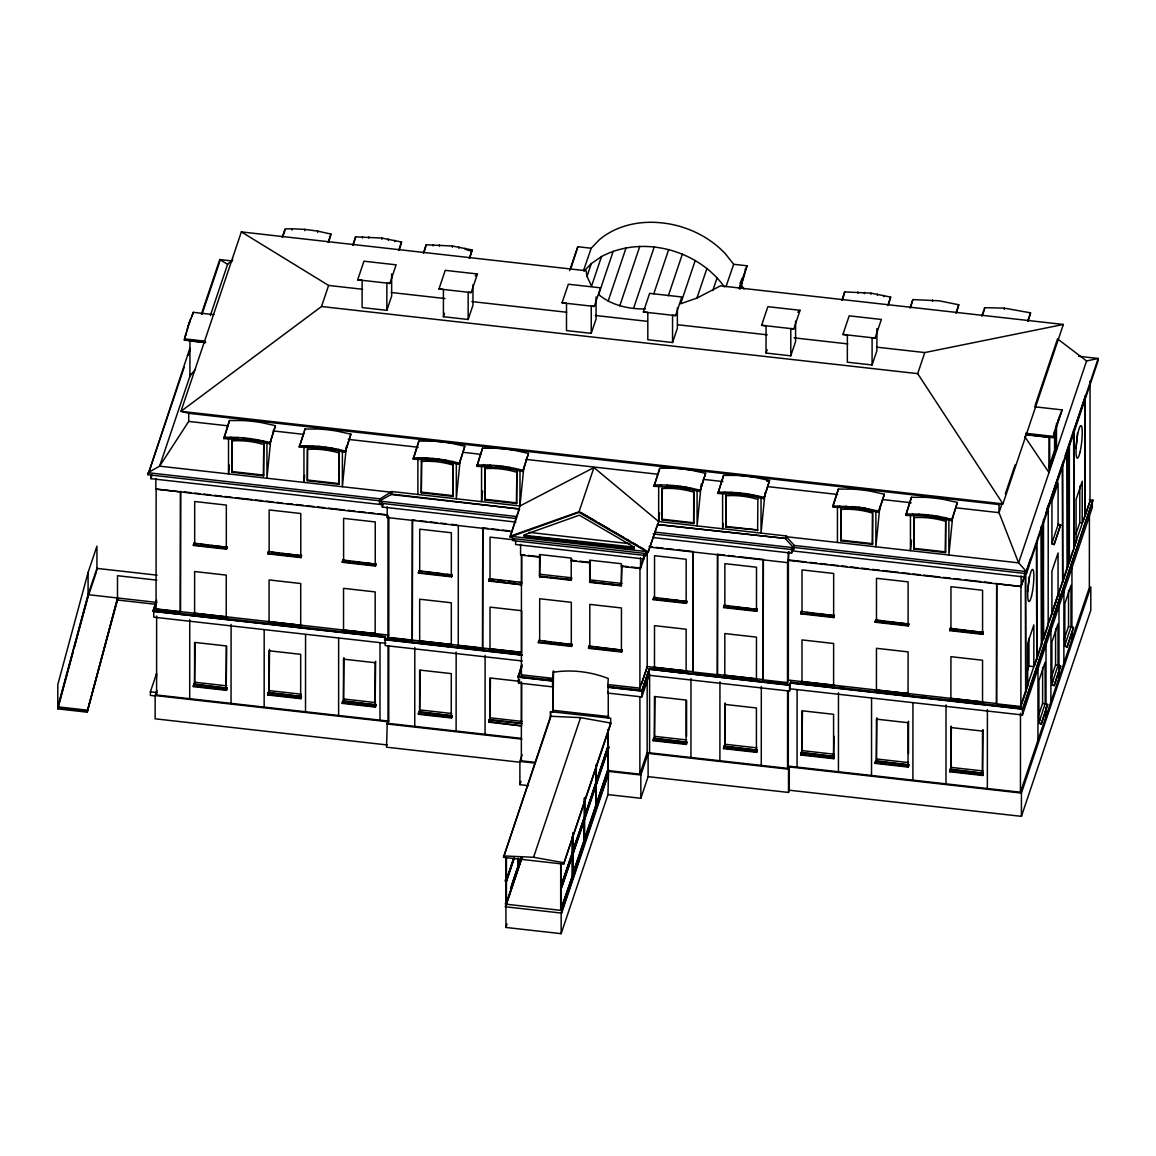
<?xml version="1.0" encoding="UTF-8"?>
<svg xmlns="http://www.w3.org/2000/svg" width="1156" height="1156" viewBox="0 0 1156 1156"><rect width="100%" height="100%" fill="white"/><g stroke="black" fill="none" stroke-linecap="round" stroke-linejoin="round"><path stroke-width="1.5" d="M156.826 580.139L117.493 575.717L117.493 600.007L87.206 712.183L57.8 708.874L57.814 684.583L88.102 572.408L96.945 546.138L96.931 570.414M87.206 712.183L117.493 597.97M88.102 572.408L88.087 596.684L74.1 648.458M653.14 533.928L793.551 549.736L793.551 547.713L785.704 538.971L786.542 535.979L658.66 521.573L593.938 467.544L519.969 505.967L391.841 491.531L380.151 498.843L380.136 500.866L147.997 474.726L189.902 348.231M156.537 677.127L156.551 673.543L150.396 691.808L150.396 695.392L155.612 695.97M515.822 522.064L382.289 507.036L383.041 504.782L150.901 478.656L150.901 475.275M153.156 610.31L153.156 611.322L385.295 637.462L385.295 636.45L153.156 610.31L156.609 600.08M156.855 690.45L155.15 695.536L155.135 718.815L387.274 744.955M155.843 478.512L155.843 489.161L387.983 515.301L387.217 517.556L511.848 531.587M156.638 616.047L156.595 694.973L388.748 721.113L388.777 645.77M156.652 609.963L156.652 608.952L388.792 635.092L388.85 516.761M180.394 611.929L180.553 491.517L180.394 611.929L156.06 609.183L156.132 489.046L180.466 491.791M204.973 342.422L184.382 340.11L188.168 325.775L193.312 312.337L213.903 314.649M184.382 340.11L185.683 334.012M186.925 329.763L186.925 331.021L190.697 318.536M188.168 327.032L188.168 325.775M516.472 518.538L379.385 503.106L380.151 498.843L147.997 472.703L159.629 466.157L188.703 421.42L188.717 413.328L180.957 411.319L241.358 231.908L586.121 270.735L587.031 276.371L591.525 286.182L601.51 256.545C642.447 234.798 697.689 249.638 724.407 286.905M189.454 323.218L189.454 321.96M189.7 698.701L189.743 619.76M191.939 315.4L191.939 316.657L193.312 312.337M193.37 686.621L193.832 683.991L226.937 688.138L226.46 690.334L193.37 686.621L193.832 683.991M193.355 614.862L226.446 619.211L226.966 616.885L193.876 613.142L193.355 614.862L226.446 618.605M193.428 545.459L193.948 543.132L227.038 547.294L226.518 549.187L193.428 545.459L193.948 543.132M194.613 613.229L194.627 571.541L226.258 575.11L226.244 616.798M194.685 543.204L194.699 501.516L226.33 505.085L226.316 546.774M226.692 646.334L226.2 687.632L226.229 645.944L194.598 642.389L194.569 684.077L195.061 642.779M219.756 261.603L219.756 259.58L232.255 260.981M223.831 438.615L229.509 420.509L242.746 420.567A126.568 101.439 18.6 0 1 262.195 422.749L275.431 425.683L269.767 443.774L250.086 439.858L223.831 438.615L229.509 420.509M226.46 690.334L226.937 687.704M226.518 549.187L227.038 546.86M237.833 437.965L228.527 437.893L228.512 473.902L229.394 465.117M230.68 438.514L230.68 437.257L223.831 437.358M231.056 703.354L231.099 624.428M263.525 475.824L263.785 443.76L263.525 475.824L231.908 472.269L232.168 440.19A75.588 60.574 18.6 0 1 245.318 440.291M231.908 472.269L232.168 440.19M237.067 438.673L237.081 437.416L230.68 437.257M243.497 439.121L243.497 437.864L237.081 437.416M250.086 439.858L250.086 438.601L243.497 437.864M256.516 440.87L256.516 439.612L250.086 438.601M262.918 442.141L262.918 440.898L256.516 439.612M264.16 707.082L264.189 629.948M267.831 695.002L268.293 692.386L301.398 696.519L300.921 698.715L267.831 695.002L268.293 692.386M267.816 623.272L300.907 627.621L301.427 625.295L268.337 621.552L267.816 623.272L300.907 627.014M267.889 553.883L268.409 551.557L301.499 555.718L300.979 557.611L267.889 553.883L268.409 551.557M268.337 621.552L273.567 622.564M269.073 621.639L269.088 579.936L300.719 583.52L300.704 625.208M269.146 551.629L269.16 509.94L300.791 513.51L300.777 555.212M269.507 690.652L301.138 694.207L300.661 696.013L300.69 654.325L269.059 650.77L269.03 692.458L269.521 649.369M269.767 443.774L275.431 425.683M291.89 230.044L291.89 228.787L285.041 228.917L282.209 237.327M299.274 447.097L304.938 429.006L318.189 429.049A126.568 101.439 18.6 0 1 337.624 431.246L350.875 434.179L345.196 452.271L325.53 448.355L299.274 447.097L304.375 431.939M300.921 698.715L301.398 696.1M300.979 557.611L301.499 555.285M301.427 625.295L296.211 625.121M303.956 446.389L303.941 482.399L304.649 475.362M304.707 230.636L304.722 229.379L291.89 228.787M304.938 430.263L304.938 429.006M305.516 711.735L305.56 634.601M306.109 447.011L306.109 445.754L299.274 445.855M307.351 480.766L307.366 449.395A75.588 60.574 18.6 0 1 338.983 452.95L339.214 452.242L338.968 484.321L307.351 480.766L307.597 448.687M312.51 447.17L312.51 445.913L306.109 445.754M317.727 232.385L317.727 231.128L304.722 229.379M318.926 447.618L318.94 446.361L312.51 445.913M325.53 448.355L325.53 447.097L318.94 446.361M317.727 231.128L330.963 234.076L328.694 242.066M331.945 449.366L331.945 448.109L325.53 447.097M338.347 450.638L338.347 449.381L331.945 448.109M338.621 715.463L338.65 638.329M338.968 484.321L338.983 452.95M342.277 631.682L375.368 636.031L375.888 633.69L342.797 629.962L342.277 631.682L375.368 635.424M342.292 703.383L342.768 700.767L375.859 704.9L375.382 707.096L342.292 703.383L342.768 700.767M342.349 562.307L342.87 559.981L375.96 564.142L375.44 566.05L342.349 562.307L342.87 559.981M342.393 450.724L342.364 486.719L346.41 446.288M343.52 659.151L343.491 700.839L343.982 657.75L343.52 659.151L375.151 662.706L375.613 661.304L375.122 704.394L375.151 662.706M343.534 630.034L343.549 588.346L375.18 591.915L375.165 633.618M343.607 560.068L343.621 518.365L375.252 521.948L375.238 563.637M345.196 452.271L350.875 434.179M399.268 250.014L401.537 242.023L381.87 238.078L355.6 236.85L353.331 244.841M362.464 237.977L362.464 236.734M368.851 238.136L368.865 236.893M375.382 707.096L375.859 704.481M375.44 566.05L375.96 563.723M375.888 633.69L368.923 633.344M379.977 720.13L380.021 642.982M381.87 239.321L381.87 238.078M382.289 507.036L382.289 501.979M385.295 636.45L384.543 639.716L521.631 655.149M522.209 654.917L385.121 639.485L385.121 645.554L522.209 660.986M155.15 695.536L387.289 721.676L386.523 747.195L520.055 762.238M386.841 310.343L386.855 283.119L389.847 283.437L396.118 264.825L363.938 261.198L357.666 279.81L362.117 280.33L362.103 307.568L386.841 310.343L391.653 296.052L391.667 273.914M387.217 517.556L387.231 506.892M521.269 738.366L387.983 723.353L388.026 646.218M415.972 520.345L412.432 519.954L412.273 640.366L387.939 637.621L387.997 517.483M388.3 240.332L388.3 239.075M391.841 491.531L391.017 494.537L379.385 501.083L516.472 516.515M394.702 241.618L394.702 240.361M412.273 640.366L412.432 519.954M413.212 459.178L418.877 441.072L432.127 441.13A126.568 101.439 18.6 0 1 451.562 443.312L464.813 446.245L459.134 464.336L439.468 460.42L413.212 459.178L418.877 441.072M414.758 726.373L414.802 647.432M417.88 494.465L417.894 458.455L431.087 458.744M418.429 714.292L418.905 711.663L451.996 715.81L451.519 718.006L418.429 714.292L418.905 711.663M418.414 642.534L451.505 646.883L452.025 644.557L418.934 640.814L418.414 642.534L451.505 646.276M418.443 573.116L418.978 570.789L452.068 574.951L451.548 576.858L418.443 573.116L418.978 570.789M419.671 640.901L419.686 599.213L451.317 602.782L451.302 644.47M419.7 570.876L419.729 529.188L451.36 532.757L451.331 574.445M420.047 459.077L420.047 457.819L413.212 457.921M451.259 715.304L451.288 673.616L419.657 670.061L419.628 711.749L420.119 670.451M421.29 492.832L421.55 460.753L421.29 492.832L452.906 496.386L453.152 464.322L452.906 496.386M469.842 257.961L472.11 249.971L452.444 246.011L426.174 244.797L423.905 252.788M426.448 459.235L426.448 457.978L420.047 457.819M432.879 459.683L432.879 458.426L426.448 457.978M433.023 245.925L433.023 244.667M439.425 246.084L439.425 244.826M439.468 460.42L439.468 459.163L432.879 458.426M443.413 316.715L443.427 289.491L438.977 288.957L445.233 270.36L477.428 273.972L471.157 292.584L468.166 292.266L468.151 319.504L443.413 316.715L444.525 313.377M445.884 461.432L445.898 460.175L439.468 459.163M451.519 718.006L451.996 715.391M451.548 576.858L452.068 574.532M452.285 462.703L452.285 461.461L445.898 460.175M452.444 247.268L452.444 246.011M456.114 731.025L456.158 652.1M488.063 528.465L482.76 527.873L482.601 648.285L458.267 645.539L458.325 525.402M458.86 248.28L458.874 247.023M459.134 464.336L464.813 446.245M465.261 249.552L465.261 248.309M472.977 284.781L472.963 305.198L468.151 319.504M476.864 466.345L482.543 448.239L495.78 448.297A126.568 101.439 18.6 0 1 515.229 450.479L528.465 453.412L522.801 471.504L503.12 467.588L476.864 466.345L482.543 448.239M490.867 465.695L481.561 465.622L481.546 501.632L482.601 491.083M482.601 648.285L482.76 527.873M483.714 466.244L483.714 464.987L476.864 465.088M516.559 503.554L516.819 471.489L516.559 503.554L484.956 499.999L485.202 467.92A75.588 60.574 18.6 0 1 498.352 468.021M485.072 734.291L485.115 655.351M484.956 499.999L485.202 467.92M488.757 721.604L521.847 725.925L488.757 722.211L489.219 719.581L521.587 723.223L521.602 683.268M488.742 650.452L521.833 654.802L488.742 650.452L489.263 648.733L521.631 652.389L521.645 610.7L490.014 607.131L489.985 648.819M488.771 580.457L521.862 584.806L488.771 581.063L489.291 578.737L521.659 582.393L521.674 554.591M488.757 722.211L489.219 719.581M488.771 581.063L489.291 578.737M490.028 578.824L490.043 537.121L514.651 539.91M490.101 466.403L490.115 465.145L483.714 464.987M519.853 681.332L489.971 677.98L489.956 719.668L490.447 678.37M496.531 466.851L496.531 465.593L490.115 465.145M503.12 467.588L503.12 466.33L496.531 465.593M610.628 723.035L580.587 717.63L550.531 716.272L550.531 711.634L610.686 718.266L610.686 724.335L563.622 864.124L503.51 857.347L550.574 716.128M608.475 771.37L608.475 774.029L561.643 913.11L505.432 906.781L507.108 898.544M506.473 881.421C503.525 881.566 507.325 876.739 507.123 875.265M505.461 857.579L506.429 858.287M608.475 774.029L607.969 794.591L561.151 933.672L505.909 927.459L505.923 906.839M505.952 857.622L505.923 904.18L521.414 858.157M506.212 903.457L506.227 881.392L514.247 857.723M506.241 858.128L506.227 880.178L513.423 858.792M506.429 857.68L506.415 904.238L522.064 857.723M509.55 468.599L509.55 467.342L503.12 466.33M659.541 512.787L658.66 521.573L648.054 552.496L579.084 512.339L510.085 536.962L510.316 536.254L512.758 538.552L512.744 540.575L645.857 555.559L646.97 552.236M515.663 541.138L515.648 544.505L643.892 558.94L643.892 553.883M515.952 469.871L515.952 468.628L509.55 467.342M517.845 868.893L517.946 858.431M521.833 664.512L517.902 677.185L552.467 681.072L553.507 670.899L552.973 711.908M518.134 869.384L518.191 858.46M518.48 683.023L518.495 676.954L552.554 680.797L552.554 686.866L518.48 683.023L519.608 679.699M528.538 785.647L519.882 784.664L519.897 761.399L522.136 754.738M510.085 536.962L519.969 505.967L519.983 469.957L520.836 470.68L518.264 470.044M520.59 544.36L520.59 555.025L539.563 557.163L540.184 555.328L539.563 576.093L571.194 579.647M521.399 681.895L521.356 760.821L535.199 762.382M521.399 675.827L521.457 554.678L524.781 555.053M522.801 471.504L528.465 453.412M524.246 536.341L524.434 534.766L579.315 515.186L634.182 547.12L633.979 548.695L524.246 536.341L524.434 534.766M538.407 642.678L538.942 640.352L572.032 644.513L571.512 646.421L538.407 642.678L538.942 640.352M539.664 640.438L539.693 598.75L571.324 602.319L571.295 644.008M539.563 576.7L539.563 554.519L571.209 558.088L571.194 580.254L539.563 576.7L546.73 577.075M552.467 681.072L553.03 678.37L521.399 674.815M553.016 711.764L553.03 685.45L552.554 686.866M560.674 910.336L560.703 863.792M560.992 864.283L560.978 886.349L572.61 851.784M561.151 933.672L561.151 913.052L607.984 773.971M607.695 770.084L608.706 770.055L561.643 909.844L560.732 887.533M560.703 864.399L561.224 887.591M561.643 913.11L561.643 909.844M563.622 864.124L610.686 722.905M571.512 646.421L572.032 644.094M572.379 836.482L572.365 851.755L573.39 851.726L573.39 852.94L572.365 852.969L572.35 875.034L573.376 875.612M572.408 875.497L572.61 852.998L560.978 887.562L560.963 909.628L572.596 875.063M572.422 852.218L572.466 836.207M572.856 851.813L572.87 833.144M572.885 874.947L572.466 852.695M572.899 851.669L572.957 832.869M584.401 798.131L584.387 816.801L572.711 851.51M584.127 840.051L584.488 817.74L596.164 783.031M584.488 797.857L584.633 816.83L573.015 849.819M584.242 817.711L584.618 840.109M584.676 817.899L584.734 797.886M585.153 840.629L584.228 839.776M588.534 648.328L589.069 646.002L622.159 650.163L621.639 652.056L588.534 648.328L589.069 646.002M589.791 646.074L589.82 604.386L621.451 607.955L621.422 649.658M628.199 566.7L621.466 565.934L621.321 585.904L589.69 582.349L589.69 560.169L621.336 563.738L621.336 566.368L640.554 568.521L646.161 551.889M621.942 566.252L621.321 585.297L589.69 581.743L590.311 560.978L589.69 562.799L571.209 560.718L571.815 558.897M591.236 333.361L591.251 306.123L594.256 306.441L600.528 287.83L568.333 284.217L562.062 302.829L566.512 303.349L566.498 330.573L591.236 333.361L596.062 319.056L596.062 296.933M595.961 805.53L596.005 801.397M595.976 782.872L596.019 778.118M596.265 782.757L596.149 805.096L584.474 839.791M596.265 764.564L596.164 781.817L584.488 816.526M595.918 805.067L595.918 783.002M595.918 781.788L596.51 764.593M596.93 805.645L596.005 804.793M607.738 770.561L607.753 729.696M649.137 675.277L789.548 691.086L789.548 685.017L649.152 669.208L649.137 675.277L641.855 696.923L607.796 693.08L608.273 684.598L639.904 688.152L647.187 666.521L693.181 671.694L693.239 551.571L677.315 549.779M607.955 729.87L607.94 746.834L596.265 781.543M561.166 910.393L608.229 770.604L608.244 729.436M608.244 717.992L608.258 691.678L607.796 693.08M608.706 770.055L561.643 910.451L505.432 904.122L507.152 899.036M561.657 887.779L608.721 747.99L608.721 746.776L607.695 746.819M621.639 652.056L622.159 649.73M608.229 770.604L639.86 774.173L639.904 697.039M639.904 688.152L639.962 568.03L643.892 556.368M640.554 568.521L640.554 557.871M640.829 798.29L640.843 775.011L648.126 753.38L788.522 769.188L789.288 766.934L1021.427 793.074L1090.816 586.973L1090.802 610.252L1021.413 816.353L789.273 790.213L788.508 792.452L648.111 776.644L640.829 798.29L607.969 794.591M641.855 696.923L641.855 690.84L607.796 687.011M642.418 689.178L649.152 669.208L789.938 685.349L790.704 683.109L1022.843 709.249L1022.843 708.223L790.704 682.098L789.938 684.338L649.542 668.529L642.259 691.187L607.695 687.285L608.273 678.514A88.853 71.21 18.6 0 0 553.03 672.301M645.857 555.559L645.857 553.536L648.285 551.788L510.316 536.254M639.86 774.173L647.143 752.542L647.187 677.185M647.244 551.773L647.187 667.532L641.58 684.179M648.111 776.644L648.126 753.38M649.542 668.529L641.855 690.84M649.571 752.816L649.614 673.876M653.241 740.721L653.718 738.106L686.809 742.253L686.346 744.435L653.241 740.721L653.718 738.106M653.227 668.977L686.332 673.327L686.852 671L653.761 667.258L653.227 668.977L686.332 672.72M653.27 599.646L653.79 597.32L686.881 601.481L686.361 603.389L653.27 599.646L653.79 597.32M653.993 486.286L659.657 468.18L672.908 468.238A126.568 101.439 18.6 0 1 692.343 470.42L705.594 473.353L699.915 491.445L680.248 487.529L653.993 486.286L659.657 469.437M654.484 667.344L654.513 625.642L686.144 629.225L686.115 670.913M654.527 597.392L654.542 555.704L686.173 559.273L686.158 600.976M686.086 741.733L686.1 700.045L654.469 696.49L654.455 738.193L654.946 696.88M658.66 521.573L658.674 485.563M660.827 486.185L660.827 484.928L653.993 485.029M662.07 519.94L662.085 488.569A75.588 60.574 18.6 0 1 693.701 492.124L693.672 523.495L662.07 519.94L662.316 487.861M667.229 486.344L667.229 485.087L660.827 484.928M672.546 342.523L672.561 315.285L675.566 315.602L681.823 296.991L649.643 293.364L643.372 311.976L647.822 312.496L647.808 339.734L672.546 342.523L677.373 328.217L677.373 307.785M673.645 486.792L673.645 485.534L667.229 485.087M680.248 487.529L680.248 486.271L673.645 485.534M686.346 744.435L686.809 741.82M686.361 603.389L686.881 601.048M686.563 736.343L686.577 700.435M686.664 488.54L686.664 487.283L680.248 486.271M690.941 757.469L690.985 678.529M724.61 555.097L717.573 554.302L717.414 674.714L693.08 671.983L693.239 551.571M693.065 489.812L693.065 488.569L686.664 487.283M693.672 523.495L693.932 491.43M699.915 491.445L705.594 473.353M717.414 674.714L717.573 554.302M717.919 493.482L723.598 475.376L736.834 475.434A126.568 101.439 18.6 0 1 756.284 477.616L769.52 480.549L763.856 498.655L744.175 494.725L717.919 493.482L723.598 475.376M719.899 760.72L719.942 681.794M722.616 492.774L722.601 528.783L723.121 523.495M723.569 748.64L724.046 746.025L757.137 750.172L756.66 752.354L723.569 748.64L724.046 746.025M723.555 676.896L756.645 681.245L757.18 678.919L724.075 675.176L723.555 676.896L756.645 680.638M723.598 607.594L724.118 605.253L757.209 609.429L756.689 611.322L723.598 607.594L724.118 605.253M724.769 493.381L724.769 492.138L717.919 492.225M724.798 704.409L724.769 746.111L725.274 703.007L724.798 704.409L756.429 707.963L756.414 749.652M724.812 675.263L724.826 633.56L756.472 637.144L756.443 678.832M724.841 605.339L724.87 563.651L756.501 567.22L756.486 608.909M726.011 527.136L726.257 495.057L726.011 527.136L757.859 529.997L726.243 526.428M731.17 493.54L731.17 492.297L724.769 492.138M737.586 493.988L737.586 492.731L731.17 492.297M741.892 283.971L741.892 278.567L740.216 283.552M744.175 494.725L744.189 493.482L737.586 492.731M750.605 495.736L750.605 494.479L744.189 493.482M756.66 752.354L757.137 749.738M756.689 611.322L757.209 608.995M757.007 497.022L757.007 495.765L750.605 494.479M757.613 530.691L757.874 498.626M761.038 497.094L761.024 533.104L765.07 492.658M761.269 765.388L761.313 686.447M806.209 561.946L788.406 559.952L788.349 680.075L787.496 682.604L763.162 679.873L763.321 559.461L738.684 556.686M763.162 679.873L763.321 559.461M763.856 498.655L769.52 480.549M766.038 353.042L766.052 325.804L761.602 325.284L767.873 306.672L800.053 310.299L793.796 328.911L790.791 328.593L790.776 355.831L766.038 353.042L767.165 349.704M785.704 538.45L657.461 524.535L785.704 538.45L786.542 535.979M787.496 682.604L787.554 562.481M647.143 752.542L787.539 768.35L787.583 691.201M649.614 547.091L788.248 562.697L788.248 552.048M787.539 768.35L788.305 766.096L788.349 690.753M788.508 792.452L788.522 769.188M788.248 562.697L788.999 551.571M789.273 790.213L789.288 766.934M789.938 685.349L789.938 684.338M789.548 691.086L790.314 682.777L1022.453 708.903L1092.897 500.172L1089.328 499.768M790.704 683.109L790.704 682.098M652.952 537.511L791.585 553.117L791.585 548.06M794.302 547.496L794.302 545.459L786.456 536.731L1018.609 562.856L1026.441 571.599L1026.441 573.622L794.302 547.496L793.551 549.736M795.603 321.093L795.588 341.526L790.776 355.831M797.062 767.078L797.105 689.944M800.732 754.998L801.209 752.383L834.3 756.515L833.823 758.712L800.732 754.998L801.209 752.383M800.718 683.254L833.823 687.603L834.343 685.262L801.238 681.534L800.718 683.254L833.823 686.996M800.761 613.836L801.281 611.51L834.372 615.671L833.852 617.564L800.761 613.836L801.281 611.51M801.238 681.534L806.469 682.546M801.975 681.606L802.004 639.918L833.635 643.487L833.606 685.19M802.018 611.582L802.033 569.894L833.664 573.463L833.649 615.165M834.054 736.256L833.577 756.01L833.592 714.321L801.961 710.767L801.932 752.455L802.437 711.157M832.768 505.909L832.768 507.166L859.024 508.423L878.69 512.339L884.369 494.248L871.118 491.314A126.568 101.439 18.6 0 0 851.683 489.118L838.432 489.075L832.768 505.909L859.024 507.166L878.69 511.082L878.69 512.339M833.823 758.712L834.3 756.096M833.852 617.564L834.372 615.238M834.343 685.262L830.861 685.306M837.435 542.467L837.45 506.458M838.432 489.075L833.332 505.49M838.432 771.746L838.476 692.805M839.603 507.079L839.603 505.822M840.846 540.82L840.86 509.449A75.588 60.574 18.6 0 1 872.477 513.018L872.462 544.389L840.846 540.82L841.106 508.756M888.372 305.083L890.64 297.092L870.988 293.147L844.718 291.919L842.449 299.91M846.004 507.238L846.004 505.981M852.434 507.672L852.434 506.429M857.969 293.205L857.969 291.962M859.024 508.423L859.024 507.166M864.385 293.653L864.385 292.396M865.439 509.42L865.454 508.163M870.988 294.39L870.988 293.147M871.523 775.459L871.566 698.325M871.841 510.706L871.841 509.449M872.086 364.978L872.101 337.754L875.106 338.072L881.363 319.461L849.183 315.834L842.912 334.445L847.362 334.965L847.348 362.189L872.086 364.978L876.898 350.673L876.913 328.55M872.462 544.389L872.708 512.31A75.588 60.574 18.6 0 0 870.107 511.588M875.179 691.635L908.284 695.984L908.804 693.658L875.699 689.915L875.179 691.635L908.284 695.377M875.222 622.231L875.742 619.905L908.833 624.067L908.313 625.974L875.222 622.231L875.742 619.905M875.193 763.379L875.67 760.764L908.76 764.911L908.284 767.093L875.193 763.379L875.67 760.764M875.699 689.915L879.196 690.739M875.887 510.779L875.858 546.788L879.904 506.357M876.436 690.002L876.465 648.299L908.096 651.883L908.067 693.571M876.479 619.992L876.494 578.303L908.125 581.873L908.11 623.561M908.515 753.611L908.529 721.301L908.052 722.702L876.421 719.148L876.393 760.85L876.898 717.746M877.404 295.401L877.404 294.144M883.805 296.673L883.805 295.43M905.769 515.388L911.434 497.282L924.684 497.34A126.568 101.439 18.6 0 1 944.12 499.522L957.37 502.455L951.691 520.561L925.436 515.894L905.769 515.388L911.434 497.282M908.038 764.391L908.052 722.702M908.284 767.093L908.76 764.477M908.313 625.974L908.833 623.648M908.804 693.658L893.126 692.314M910.451 514.68L910.437 550.69L911.492 540.141M912.604 515.301L912.604 514.044L905.769 514.131M956.503 312.756L958.772 304.765L939.12 300.806L912.85 299.592L910.581 307.583M912.893 780.127L912.937 702.978M913.847 549.042L914.093 516.978L913.847 549.042L945.463 552.597L945.709 520.532L945.463 552.597M919.006 515.46L919.006 514.203L912.604 514.044M925.436 515.894L925.436 514.637L919.006 514.203M932.025 516.645L932.025 515.388L925.436 514.637M932.516 301.326L932.531 300.069M938.441 517.642L938.441 516.385L932.025 515.388M944.842 518.928L944.842 517.671L938.441 516.385M945.984 783.855L946.027 704.914M949.654 771.76L950.131 769.145L983.221 773.292L982.745 775.474L949.654 771.76L950.131 769.145M949.64 700.001L982.745 704.351L983.265 702.024L950.174 698.282L949.64 700.001L982.745 703.744M949.683 630.627L950.203 628.3L983.294 632.462L982.773 634.369L949.683 630.627L950.203 628.3M950.882 727.543L950.853 769.231L951.359 726.127L950.882 727.543L982.513 731.083L982.99 729.682L982.499 772.786L982.513 731.083M950.897 698.369L950.926 656.68L982.557 660.249L982.528 701.938M950.94 628.387L950.955 586.699L982.586 590.268L982.571 631.956M951.691 520.561L957.37 502.455M982.745 775.474L983.221 772.858M982.773 634.369L983.294 632.043M984.637 308.927L984.637 307.684L1004.304 308.146L1030.56 312.843L1028.291 320.833M987.354 788.508L987.397 709.567M996.544 703.816L996.703 583.404L996.544 703.816L1020.878 706.547L1025.704 692.227L1025.777 572.09L1020.95 586.424L1020.878 706.547M695.247 260.461L680.667 303.753L696.952 298.06L720.448 285.85L1063.347 324.46L1002.946 503.872L999.03 504.551L999.015 512.657L1018.609 562.856L1086.582 360.975L1098.2 358.476L1098.2 360.499L1026.441 573.622M1004.304 309.403L1004.304 308.146M788.305 766.096L1020.445 792.236L1020.488 713.295M1020.488 707.226L1020.488 706.215M788.999 560.458L1021.138 586.583L1021.153 575.934M1021.413 816.353L1021.427 793.074M790.299 688.846L1022.453 714.972L1022.453 708.903M791.585 553.117L792.337 550.877L1024.476 577.003L1024.491 573.636M1025.285 572.032L1025.704 692.227M1027.684 684.858L1027.698 643.17L1033.854 624.919L1033.825 666.593L1028.97 666.044L1027.279 671.029M1028.97 666.044L1028.985 638.256M1036.397 544.404L1036.816 659.209L1041.556 645.164L1041.614 526.818M1036.816 659.209L1036.889 540.864M1037.944 740.245L1037.987 666.694M1038.753 723.121L1045.197 703.571L1047.625 704.452L1041.195 724.191L1038.753 723.121L1039.836 719.942M1038.897 722.269L1038.926 680.581L1045.067 662.301L1045.197 704.004L1047.625 705.059M1041.556 645.164L1041.122 526.76M1041.195 724.191L1047.625 704.452M1038.709 714.943L1042.611 703.325L1042.64 667.417M1043.015 522.931L1043.449 639.543L1048.174 625.483L1048.232 505.36L1046.657 510.042M1043.449 639.543L1043.507 519.405M1045.992 716.373L1045.992 707.4M1045.992 703.816L1046.021 642.823M1049.677 437.243L1049.662 468.614L1055.804 450.363L1055.818 427.706M1050.905 701.764L1050.948 628.199M1051.714 684.627L1058.159 665.076L1060.587 665.957L1054.156 685.696L1051.714 684.627L1052.798 681.448M1051.787 543.754L1054.214 544.563L1051.787 543.754L1058.231 524.232L1060.644 524.853L1054.214 544.563M1051.859 683.774L1051.888 642.086L1058.029 623.807L1058.015 665.509L1055.572 664.83L1055.601 628.922M1051.902 612.926L1051.917 571.237L1058.072 552.987L1058.043 594.675L1051.758 613.359L1054.185 614.587L1060.616 594.878L1058.188 594.69M1051.931 542.901L1051.96 501.213L1058.101 482.962L1058.087 524.651M1025.675 434.555L1053.13 437.647L1062.061 409.874L1034.591 406.782M1054.156 685.696L1060.587 665.957M1053.13 437.647L1054.489 431.549M1048.998 466.807L1054.59 450.219L1054.604 431.044M1054.489 432.806L1055.731 427.301M1056.468 450.406L1056.483 423.414M1055.731 428.558L1056.989 423.313M1058.159 665.076L1060.587 666.564M1058.231 524.232L1060.644 525.46M1056.974 424.57L1058.26 419.512M1058.954 677.878L1058.983 604.328M1058.26 420.755L1059.517 416.073M1059.517 417.33L1060.76 412.938M1062.061 409.874L1060.76 414.195M1062.277 467.559L1062.696 582.364L1067.422 568.304L1067.494 451.765M1062.696 582.364L1062.754 464.018M1063.867 663.269L1063.91 589.719M1064.676 645.713L1067.118 647.201L1073.548 627.477L1071.106 626.595L1064.676 645.713L1067.118 647.201M1064.821 645.279L1064.849 603.591L1070.991 585.312L1070.976 627.014L1068.534 626.335L1068.563 590.427M1067.002 451.707L1067.422 568.304M1068.895 447.878L1069.314 562.697L1074.054 548.638L1074.112 430.307M1069.314 562.697L1069.387 444.352M1071.915 639.384L1071.915 632.202M1071.915 626.827L1071.944 567.625M1074.054 548.638L1073.621 430.249M1076.063 541.138L1076.092 499.45L1082.233 481.185L1082.218 522.873L1079.791 522.599L1075.875 534.231M1079.791 522.599L1079.805 486.127M1084.733 399.022L1085.166 515.634L1089.992 501.299L1090.05 381.162M1085.166 515.634L1085.224 395.497M1089.4 515.778L1089.357 587.537L1020.445 792.236M1092.319 501.401L1092.304 507.47L1022.453 714.972M1092.897 500.172L1022.843 709.249M744.594 274.102L740.216 288.942M270.807 439.555L266.935 478.237L266.949 442.228L267.802 442.95L265.23 442.315M460.175 460.117L456.302 498.8L456.331 462.79L457.169 463.513L454.597 462.877M519.969 505.967L523.841 467.284M701.302 483.699L697.082 525.908L697.097 489.898L697.949 490.621L694.091 489.667M952.732 516.327L948.859 555.01L948.888 519.001L938.123 517.209M739.652 288.783L747.051 265.793L733.684 264.291L725.332 253.728A84.475 67.713 18.6 0 0 662.46 222.949A84.475 67.713 18.6 0 0 599.559 239.567L591.193 248.237L577.812 246.734L570.992 268.206M157.1 575.168L96.931 568.391L88.087 594.661L57.8 706.836L87.206 710.16M88.087 595.672L57.8 707.848L87.206 711.171L117.493 598.996M57.8 708.874L73.175 651.912M185.683 335.269L186.506 332.437M1051.107 678.11L1055.572 664.83M1064.069 639.629L1068.534 626.335M1067.118 646.594L1073.548 627.477M88.636 595.051L96.382 572.061M201.39 314.143L219.756 259.58L227.602 264.276L232.833 259.84M147.997 474.726L184.165 367.305M188.182 355.369L189.902 350.254M201.953 314.461L219.178 263.308M150.901 478.656L152.057 475.232M190.726 373.764L159.629 466.157L391.768 492.283L391.017 494.537L519.492 509.001L510.894 534.549M210.32 315.588L227.602 264.276M156.609 601.091L153.156 611.322L385.887 637.231M156.609 602.594L153.734 611.105L153.734 617.174L385.873 643.314M282.772 236.908L285.041 230.16M228.527 437.893L227.371 438.399L231.373 437.835M231.214 438.312L235.246 437.878M242.861 438.731L246.907 438.63M247.586 439.193L248.569 438.818L246.748 439.092M252.311 439.8L258.944 440.436M328.131 242.5L330.963 234.076M321.512 306.513L917.691 373.648L1002.946 503.872L180.957 411.319L321.512 306.513L328.607 285.445L241.358 231.908M352.768 245.274L355.6 236.85M302.8 446.881L322.351 447.112M325.139 447.95L327.899 447.82M398.704 250.447L401.537 242.023M332.928 449.164L335.674 449.178M423.342 253.222L426.174 244.797M469.264 258.395L472.11 249.971M417.894 458.455L416.738 458.961L420.755 458.397M420.582 458.874L424.613 458.426M424.454 458.903L428.5 458.571M436.13 459.655L437.113 459.279M436.954 459.756L437.951 459.38M385.295 637.462L385.121 639.485M442.979 460.565L445.725 460.522M387.939 637.621L388.792 635.092M453.484 462.082L449.453 461.721M387.983 723.353L388.748 721.113M481.561 465.622L480.405 466.128L484.407 465.565M484.248 466.041L488.28 465.593M495.895 466.46L499.941 466.359M500.62 466.923L501.603 466.547L499.782 466.822M505.345 467.53L509.391 467.689M587.031 276.371L591.323 263.597L601.51 256.545M613.215 251.228L598.635 294.52C611.524 305.401 628.748 309.172 645.279 308.97M608.128 301.138L626.09 247.803M619.76 305.849L639.788 246.358M633.502 308.536L654.224 246.979M521.833 665.538L518.495 676.954M519.044 675.292L521.847 666.969M593.938 467.544L579.084 511.646L648.415 552.004M579.084 512.339L579.315 511.646L509.724 536.384M653.79 293.797L668.674 249.609M571.194 580.254L571.801 577.827L540.17 574.272M668.327 295.806L682.358 254.132M519.882 784.664L521.009 781.34M550.531 711.634L550.574 717.573L503.51 857.347M696.952 298.06L706.937 268.423M505.447 880.843L507.123 875.872M505.447 881.45L507.123 876.479M506.415 880.352L513.669 858.821M506.415 881.566L514.232 858.388M510.461 888.588L516.602 870.338M520.532 858.677L517.165 868.676L518.09 868.922M511.573 885.872L521.096 857.622M505.432 906.781L521.529 858.735M712.804 290.532L717.11 277.758M505.909 927.459L507.05 924.063M634.167 547.12L524.246 535.329M633.979 548.695L627.087 547.337M503.51 855.917L533.566 857.275L580.587 717.63M648.054 552.496L656.897 526.24M669.107 486.156L673.168 485.939M676.896 486.763L677.893 486.387L673.009 486.401M608.201 718.122L608.721 716.576L553.493 710.362M690.392 488.352L687.647 488.338M560.689 886.464L572.942 851.538M607.753 746.675L584.734 816.555M572.711 852.723L584.387 818.015L584.372 840.08L573.246 873.127M596.814 781.109L607.94 748.048L607.926 770.113L596.25 804.822M572.942 852.752L572.942 874.803L560.674 909.729M561.657 887.172L608.721 746.776M573 873.098L607.738 769.954M721.46 493.265L733.207 492.875M733.049 493.352L740.996 493.496M742.499 494.161L749.146 494.609M750.287 495.303L754.333 495.548M754.174 496.025L758.192 496.401M841.886 300.343L844.718 291.919M887.808 305.516L890.64 297.092M910.018 308.016L912.85 299.592M844.01 506.906L851.943 506.819M858.633 508.019L861.393 507.889M866.422 509.232L869.168 509.247M917.691 373.648L924.786 352.566L1063.347 324.46M878.69 511.082L884.369 494.248M955.94 313.189L958.772 304.765M981.791 316.094L984.637 307.684M982.369 315.675L984.059 310.617M909.295 515.171L921.057 514.796M924.786 515.518L928.846 515.403L920.899 515.258M931.635 516.241L936.996 516.515M1027.727 321.267L1030.56 312.843M1001.891 504.132L999.015 512.657L955.998 507.802M1005.33 493.915L1015.084 464.943M1035.155 405.308L1057.523 338.867L1086.582 360.975M1021.138 586.583L1030.863 557.712M1045.732 513.553L1063.462 460.883M1065.182 455.796L1085.195 396.335M1024.476 577.003L1025.632 573.593M1054.214 543.941L1060.644 524.853M1020.401 706.504L1040.544 646.666M1041.065 645.106L1073.043 550.155M1073.563 548.58L1089.891 501.574M1026.239 690.175L1028.537 683.341M1034.273 666.29L1036.571 659.469M1049.2 621.942L1062.422 582.711M1067.58 567.35L1068.736 563.94M1074.473 546.889L1076.771 540.069M1083.085 521.298L1084.819 516.183M569.59 270.663L577.812 246.734M583.52 270.576L591.193 248.237M726.011 286.616L733.684 264.291M739.378 288.119L747.051 265.793M739.089 288.595L743.106 278.697M195.465 369.183L189.931 376.162L189.945 340.153L188.934 340.774L205.696 342.653M584.156 270.938L591.323 263.597M475.203 275.966L477.428 273.972M797.828 312.293L800.053 310.299M836.294 506.949L838.866 506.906M235.087 438.341L237.674 438.442M488.121 466.07L490.708 466.171M428.341 459.048L430.928 459.221M318.29 447.228L322.192 447.589M674.468 486.055L677.055 486.3M736.95 493.612L740.837 493.973M853.244 506.949L855.845 507.181L851.784 507.296M744.999 269.319L746.227 269.464M1078.562 356.265L1098.2 358.476L1026.441 571.599L794.302 545.459L793.551 547.713L654.917 532.107M357.666 279.81L389.847 283.437M438.977 288.957L471.157 292.584M562.062 302.829L594.256 306.441M643.372 311.976L675.566 315.602M761.602 325.284L793.796 328.911M842.912 334.445L875.106 338.072M328.607 285.445L362.623 289.275M391.263 292.497L444.973 298.551M471.836 301.572L566.715 312.25M595.369 315.487L647.288 321.325M677.719 324.749L767.237 334.835M794.085 337.855L847.796 343.896M876.436 347.132L924.786 352.566M1025.675 433.298L1053.13 436.39M184.382 338.853L204.973 341.179M1026.412 434.049L1029.895 434.439M1036.845 435.22L1040.328 435.61M191.679 340.341L196.896 340.933M202.112 341.511L205.595 341.916M1026.167 434.757L1049.648 437.401L1049.012 436.592L1048.998 472.602L1024.678 436.433M1054.59 450.219L1055.804 450.363M188.717 413.328L999.03 504.551M188.703 421.42L228.151 425.856M272.961 430.899L303.436 434.338M348.259 439.381L418.183 447.256M462.992 452.299L480.925 454.322M525.734 459.365L658.4 474.307M703.224 479.35L722.934 481.561M767.757 486.618L837.681 494.479M882.49 499.536L911.174 502.759M421.521 492.124L453.138 495.678M485.188 499.291L516.804 502.86M662.301 519.232L693.918 522.801M232.154 471.561L263.77 475.13M307.583 480.058L339.199 483.613M841.077 540.127L872.693 543.681M914.078 548.349L945.695 551.903M391.017 494.002L519.492 509.001M184.122 491.907L191.231 492.716M194.8 493.106L200.133 493.713M203.702 494.118L210.826 494.913M214.38 495.317L221.504 496.126M225.059 496.516L232.183 497.326M235.752 497.73L251.762 499.522M255.332 499.927L262.455 500.736M266.01 501.126L273.134 501.935M276.689 502.34L282.035 502.932M287.382 503.539L292.714 504.132M296.283 504.536L303.392 505.345M306.961 505.736L314.085 506.545M317.64 506.949L324.764 507.744M328.318 508.149L344.344 509.955M347.898 510.345L355.022 511.154M358.591 511.559L365.715 512.354M369.27 512.758L374.616 513.365M378.171 513.755L385.295 514.565M809.778 562.351L816.902 563.16M820.457 563.55L827.58 564.359M831.135 564.764L838.259 565.559M841.814 565.963L847.16 566.556M850.729 566.96L857.839 567.769M861.408 568.16L868.532 568.969M872.086 569.373L879.21 570.168M882.765 570.573L898.79 572.379M902.345 572.769L909.469 573.578M913.038 573.983L920.162 574.778M923.716 575.182L939.741 576.989M943.296 577.379L950.42 578.188M953.975 578.592L961.098 579.387M964.668 579.792L980.678 581.598M984.247 582.003L991.371 582.797M996.617 583.679L1020.95 586.424M528.928 532.352L629.818 543.71M419.498 520.749L426.578 521.544M430.119 521.934L437.199 522.743M440.725 523.133L446.043 523.726M451.346 524.333L456.649 524.925M491.603 528.856L498.67 529.665M502.21 530.055L509.29 530.85M649.022 546.586L652.562 546.99M656.088 547.38L663.168 548.175M666.709 548.58L673.789 549.375M728.135 555.487L735.173 556.282M524.434 535.777L529.751 536.37M535.055 536.962L540.372 537.569M545.675 538.161L550.979 538.768M556.296 539.361L561.599 539.953M565.14 540.358L572.22 541.153M575.76 541.557L582.841 542.352M586.381 542.742L591.684 543.349M597.002 543.941L602.305 544.548M607.623 545.141L612.926 545.733M616.466 546.138L621.784 546.73M512.758 538.552L645.857 553.536M528.09 555.429L539.707 556.73M571.339 560.299L576.382 560.862M579.748 561.238L589.835 562.38M631.566 567.076L638.285 567.827M590.297 579.907L621.928 583.477M550.242 577.465L557.279 578.26M560.79 578.65L571.339 579.835M591.583 582.118L621.466 585.485M88.087 594.661L156.811 602.406M117.493 600.007L155.034 604.227M788.349 680.075L996.645 703.527M161.999 610.57L165.568 610.975M170.929 611.582L176.29 612.174M213.788 616.408L217.357 616.798M295.936 625.656L299.505 626.046M378.07 634.904L381.639 635.294M840.137 686.924L843.707 687.329M922.271 696.172L925.855 696.577M1002.628 705.218L1007.989 705.825M1013.35 706.417L1016.919 706.822M388.026 637.346L521.602 652.374M717.515 674.439L763.263 679.584M396.927 639.355L400.496 639.759M407.62 640.554L411.175 640.959M468.151 647.374L473.483 647.981M478.83 648.574L484.176 649.181M695.175 672.937L698.73 673.341M704.062 673.934L709.394 674.54M714.726 675.133L720.058 675.74M727.167 676.535L730.722 676.939M766.269 680.942L771.601 681.534M776.933 682.141L780.488 682.546M384.543 638.704L521.631 654.137M547.756 678.789L551.268 679.193M517.902 676.173L552.467 680.06M607.695 686.274L642.259 690.175M195.046 682.271L226.677 685.826M343.968 699.033L375.599 702.588M802.409 750.649L834.04 754.203M876.869 759.03L908.5 762.584M951.33 767.425L982.961 770.965M193.832 684.424L226.937 688.138M268.293 692.805L301.398 696.519M342.754 701.186L375.859 704.9M420.105 709.943L451.736 713.498M490.433 717.862L522.064 721.416M654.917 736.386L686.563 739.927M725.245 744.291L756.877 747.845M801.209 752.802L834.3 756.515M875.67 761.197L908.76 764.911M950.131 769.578L983.221 773.292M193.37 686.014L226.46 689.727M267.831 694.395L300.921 698.108M342.292 702.776L375.382 706.489M800.732 754.391L833.823 758.105M875.193 762.772L908.284 766.486M949.654 771.153L982.745 774.867M418.905 712.096L451.996 715.81M489.219 720.015L522.31 723.728M653.718 738.54L686.809 742.253M724.046 746.458L757.137 750.172M418.429 713.686L451.519 717.399M653.241 740.115L686.346 743.828M723.569 748.033L756.66 751.747M150.396 691.808L157.346 692.589M608.721 747.99L607.695 748.033M386.538 723.916L521.847 739.161M519.897 761.399L535.228 763.119M607.984 771.312L640.843 775.011M596.453 781.702L596.944 782.973L596.019 782.728M506.458 903.486L505.432 903.515M806.512 612.521L813.477 613.301M816.96 613.706L834.372 615.671M877.491 620.526L884.456 621.321M887.938 621.711L894.903 622.506M898.385 622.896L905.35 623.676M950.203 628.734L957.168 629.514M960.65 629.904L965.881 630.497M971.112 631.089L976.329 631.682M979.811 632.072L983.294 632.462M193.948 543.551L197.43 543.941M200.913 544.332L207.878 545.126M211.375 545.516L227.038 547.294M271.891 552.366L278.856 553.16M282.339 553.551L299.765 555.516M342.87 560.4L349.834 561.195M353.317 561.585L360.296 562.38M363.779 562.77L370.744 563.55M800.761 613.229L833.852 616.957M875.222 621.625L908.313 625.367M949.683 630.02L982.773 633.763M193.428 544.852L226.518 548.58M267.889 553.276L300.979 557.004M342.349 561.7L375.44 565.443M418.978 571.223L422.46 571.613M425.943 572.003L432.908 572.798M436.39 573.188L443.355 573.968M446.837 574.373L452.068 574.951M489.291 579.156L494.522 579.748M498.005 580.153L504.97 580.933M508.452 581.324L515.417 582.118M518.914 582.508L522.396 582.899M653.79 597.739L657.273 598.143M662.504 598.721L667.72 599.314M671.217 599.704L678.182 600.499M681.664 600.889L686.881 601.481M724.118 605.686L729.349 606.279M732.832 606.669L739.797 607.464M743.279 607.854L750.244 608.634M753.726 609.024L757.209 609.429M418.443 572.509L451.548 576.252M653.27 599.039L686.361 602.782M723.598 606.987L756.689 610.715M544.158 641.378L551.123 642.158M554.605 642.548L561.585 643.343M565.067 643.733L572.032 644.513M589.069 646.421L592.551 646.811M596.034 647.216L622.159 650.163M538.407 642.071L571.512 645.814M588.534 647.721L621.639 651.449M809.951 682.936L816.916 683.731M820.399 684.121L827.378 684.916M882.678 691.129L889.643 691.909M953.657 699.105L960.622 699.9M964.104 700.29L971.069 701.071M974.551 701.461L981.516 702.256M195.624 613.778L200.841 614.356M204.323 614.761L211.288 615.541M214.785 615.931L221.75 616.726M277.05 622.968L292.728 624.731M348.028 630.974L354.993 631.768M358.476 632.159L365.441 632.939M420.683 641.45L427.648 642.23M431.13 642.62L438.095 643.415M441.578 643.805L446.808 644.398M492.745 649.556L508.423 651.334M511.906 651.724L518.871 652.504M655.495 667.879L662.46 668.674M665.943 669.064L672.922 669.844M676.405 670.249L683.369 671.029M727.558 676L734.537 676.78M738.019 677.17L744.984 677.965M748.467 678.355L755.432 679.15M501.444 467.01L504.045 467.356M437.792 459.842L440.378 460.189M934.236 516.573L936.837 516.992M862.694 508.091L865.295 508.51L861.234 508.365M746.4 494.667L748.987 495.086M683.918 487.211L686.505 487.63M682.459 487.471L686.346 488.092M329.2 448.022L331.786 448.441M327.74 448.297L331.627 448.918M533.566 857.275L563.622 862.679M509.232 468.151L515.692 469.452M445.566 460.984L448.167 461.475M256.199 440.422L264.103 441.52L261.531 440.971M869.009 509.724L875.439 511.183M335.515 449.655L343.231 451.432M944.842 517.671L951.691 519.304M757.007 495.765L763.856 497.398M693.065 488.569L699.915 490.202M515.952 468.628L522.801 470.261M452.285 461.461L459.134 463.094M338.347 449.381L345.196 451.013M262.918 440.898L269.767 442.531M766.775 481.142L769.52 481.806M466.981 249.971L472.11 251.228M945.883 518.784L948.44 519.405M758.033 496.863L760.605 497.499M1042.611 703.325L1045.053 704.004M1051.714 684.207L1054.156 685.089M1038.753 722.702L1041.195 723.569M580.861 512.527L596.178 521.457M599.241 523.235L609.978 529.491M613.041 531.269L623.763 537.511M626.841 539.303L629.904 541.08M632.968 542.872L637.563 545.545M640.626 547.337L643.69 549.114M744.03 289.029A61.687 49.433 18.6 0 1 740.259 283.09M1077.392 433.269A16.357 2.543 -83.6 0 1 1075.831 448.268M1028.999 576.974A16.112 2.5 -83.6 0 1 1027.467 591.742M231.937 440.898A75.588 60.574 18.6 0 1 263.539 444.453M323.405 449.048A75.588 60.574 18.6 0 1 326.064 449.395M331.353 450.305A75.588 60.574 18.6 0 1 333.997 450.869M484.971 468.628A75.588 60.574 18.6 0 1 516.573 472.183M421.304 461.461A75.588 60.574 18.6 0 1 452.921 465.015M432.041 460.68A75.588 60.574 18.6 0 1 437.344 461.114M442.661 461.88A75.588 60.574 18.6 0 1 445.306 462.371M447.936 462.935A75.588 60.574 18.6 0 1 450.551 463.585M664.917 487.731A75.588 60.574 18.6 0 1 670.177 487.688M686.072 489.479A75.588 60.574 18.6 0 1 688.701 490.043M726.026 495.765A75.588 60.574 18.6 0 1 757.642 499.32M742.065 495.433A75.588 60.574 18.6 0 1 744.724 495.765M859.558 509.449A75.588 60.574 18.6 0 1 862.217 509.868M864.861 510.36A75.588 60.574 18.6 0 1 867.491 510.938M913.861 517.671A75.588 60.574 18.6 0 1 945.478 521.24M929.901 517.339A75.588 60.574 18.6 0 1 932.56 517.671M1079.95 452.386A16.357 2.543 -83.6 0 0 1081.351 425.885A16.357 2.543 -83.6 0 0 1076.135 447.386A16.357 2.543 -83.6 0 0 1079.95 452.386M1031.585 595.817A16.112 2.5 -83.6 0 0 1032.987 569.706A16.112 2.5 -83.6 0 0 1027.829 590.889A16.112 2.5 -83.6 0 0 1031.585 595.817"/></g></svg>
